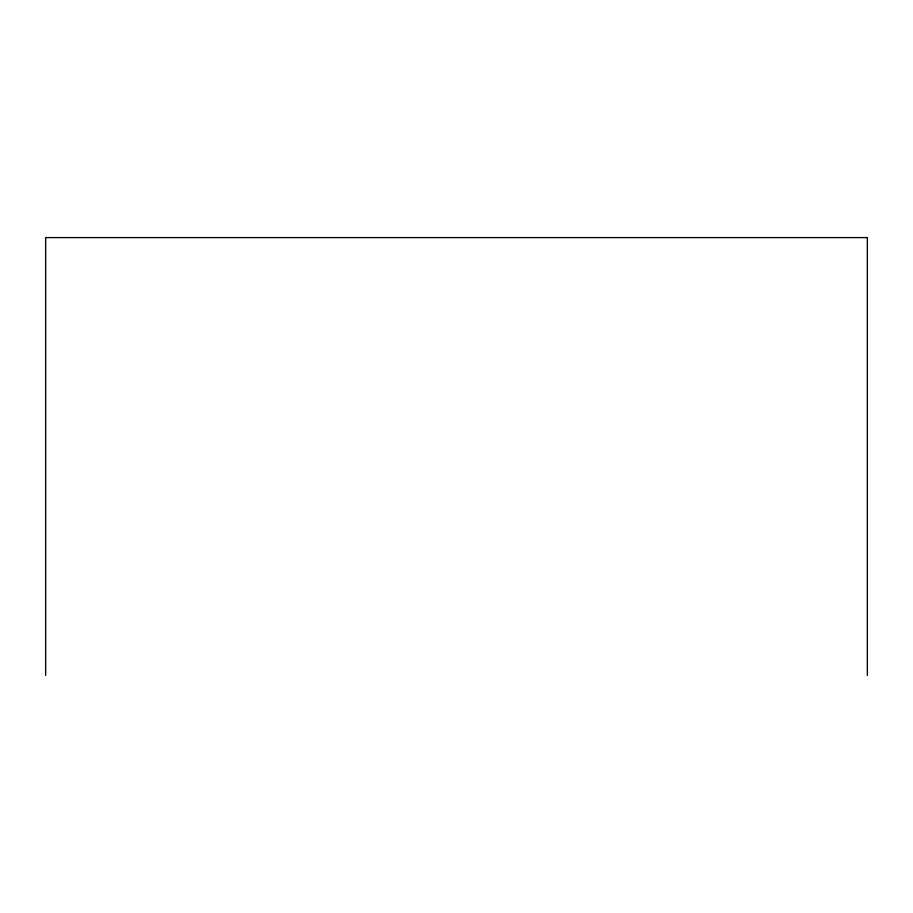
<?xml version="1.0" encoding="UTF-8"?>
<svg xmlns="http://www.w3.org/2000/svg" width="913" height="913" viewBox="0 0 913 913"><rect width="100%" height="100%" fill="white"/><g stroke="black" fill="none" stroke-linecap="round" stroke-linejoin="round"><path stroke-width="1.37" d="M867.35 675.403L867.35 237.597L45.65 237.597L45.65 675.403"/></g></svg>
